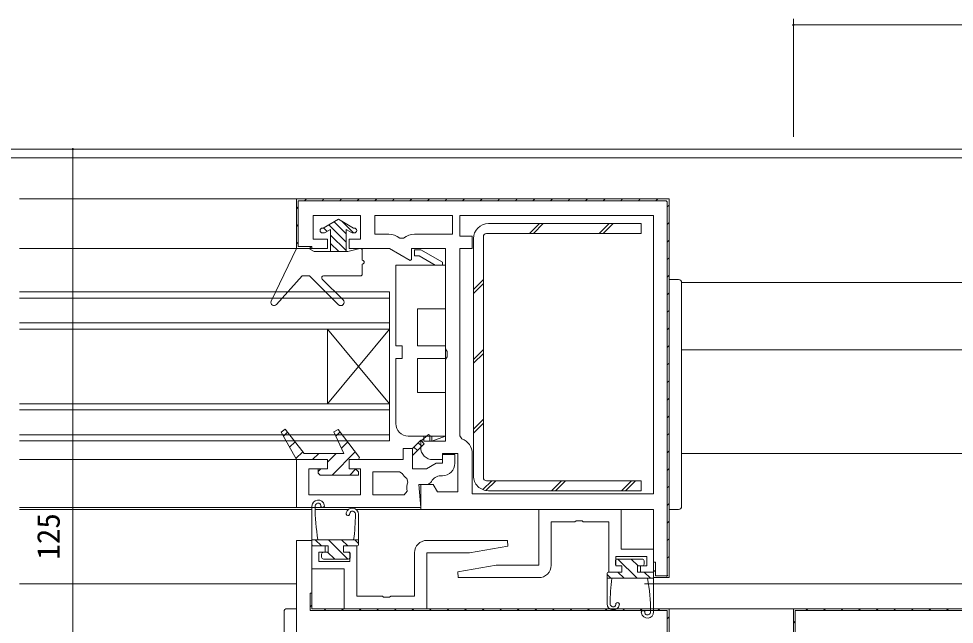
# Model space of a CAD drawing. Units: millimetres, scale not verified. Extents: x -594 to 539, y -420 to 386.
# Drawn here: x 63.3 to 213.9, y -143.9 to -46.4 of the extents above; entities that cross this region are included whole.
import ezdxf
from ezdxf.enums import TextEntityAlignment as Align

# ---------------------------------------------------------------- set-up
doc = ezdxf.new("R2010")
doc.units = ezdxf.units.MM
doc.header["$LTSCALE"] = 2
for name, color, linetype, lineweight in [('0-3_YKK_12', 2, 'Continuous', 9), ('0-4_YKK_D', 6, 'Continuous', 9), ('0-6_YKK_13', 4, 'Continuous', 9), ('0-7_YKK_11', 7, 'Continuous', 9)]:
    doc.layers.add(name, color=color, linetype=linetype, lineweight=lineweight)
doc.styles.add('ＭＳ ゴシック', font='')
doc.styles.get('ＭＳ ゴシック').set_extended_font_data('MS Gothic')

msp = doc.modelspace()

# ---------------------------------------------------------------- linework, layer by layer
at = {"layer": '0-3_YKK_12'}
for p, q in [((-173.969, -67.441), (300.031, -67.441)), ((299.531, -68.841), (-173.469, -68.841)), ((108.531, -75.441), (63.434, -75.441)), ((108.531, -83.441), (63.434, -83.441)), ((269.947, -88.941), (170.031, -88.941)), ((123.031, -90.428), (63.434, -90.428)), ((123.031, -91.428), (63.434, -91.428)), ((123.031, -90.428), (123.031, -96.428)), ((63.434, -95.428), (123.031, -95.428)), ((63.434, -96.428), (123.031, -96.428)), ((123.031, -108.428), (113.031, -96.428)), ((123.031, -96.428), (113.031, -108.428)), ((113.031, -96.428), (113.031, -108.428)), ((123.031, -96.428), (123.031, -108.428)), ((270.03, -99.741), (170.031, -99.741)), ((123.031, -108.428), (63.434, -108.428)), ((123.031, -108.428), (123.031, -114.428)), ((123.031, -109.428), (63.434, -109.428)), ((63.434, -113.428), (123.031, -113.428)), ((63.434, -114.428), (123.031, -114.428)), ((108.531, -117.441), (63.434, -117.441)), ((268.531, -116.441), (170.031, -116.441)), ((108.531, -125.126), (63.434, -125.139)), ((110.531, -125.441), (63.434, -125.441)), ((116.431, -125.441), (111.033, -125.441)), ((128.531, -125.441), (117.631, -125.441)), ((108.031, -137.441), (63.434, -137.441)), ((268.12, -137.441), (164.045, -137.441)), ((188.531, -141.44), (167.546, -141.441))]:
    msp.add_line(p, q, dxfattribs=at)
at = {"layer": '0-4_YKK_D'}
for p, q in [((188.031, -65.441), (188.031, -46.441)), ((188.031, -47.441), (278.031, -47.441)), ((55.017, -67.441), (73.031, -67.441)), ((72.031, -67.441), (72.031, -192.441))]:
    msp.add_line(p, q, dxfattribs=at)
for centre, start, end in [((188.031, -47.441), 0, 180), ((188.031, -47.441), 180, 0), ((72.031, -67.441), 90, 270), ((72.031, -67.441), 270, 90)]:
    msp.add_arc(centre, 0.106, start, end, dxfattribs=at)
at = {"layer": '0-6_YKK_13'}
for p, q in [((114.781, -78.741), (112.356, -80.141)), ((113.235, -79.634), (116.031, -82.429)), ((114.089, -79.141), (116.031, -81.082)), ((114.781, -78.741), (117.206, -80.141)), ((115.386, -79.091), (117.237, -80.941)), ((145.537, -81.041), (147.137, -79.441)), ((146.174, -81.041), (147.774, -79.441)), ((156.78, -81.041), (158.38, -79.441)), ((157.417, -81.041), (159.017, -79.441)), ((112.231, -80.141), (112.356, -80.141)), ((112.231, -80.941), (112.463, -80.941)), ((112.381, -80.127), (112.967, -80.712)), ((113.531, -80.387), (112.663, -80.888)), ((113.531, -80.387), (113.531, -83.941)), ((113.531, -81.277), (116.031, -83.777)), ((116.031, -80.387), (116.898, -80.888)), ((116.031, -80.387), (116.031, -83.941)), ((117.098, -80.941), (117.331, -80.941)), ((117.206, -80.141), (117.331, -80.141)), ((113.531, -82.624), (114.848, -83.941)), ((136.531, -120.041), (136.531, -81.841)), ((138.131, -120.341), (138.131, -81.541)), ((108.031, -83.441), (103.98, -91.926)), ((108.031, -83.441), (110.031, -83.441)), ((110.031, -83.441), (110.897, -83.941)), ((110.897, -83.941), (116.331, -83.941)), ((116.331, -83.941), (118.257, -83.451)), ((118.631, -85.341), (118.631, -83.741)), ((131.531, -85.661), (131.531, -86.14)), ((118.631, -87.541), (118.631, -85.941)), ((132.031, -86.14), (124.031, -86.14)), ((124.031, -99.14), (124.031, -86.14)), ((132.031, -86.14), (132.031, -93.14)), ((108.931, -87.841), (104.804, -92.474)), ((108.931, -87.841), (110.131, -87.841)), ((114.77, -92.48), (110.131, -87.841)), ((112.198, -88.353), (115.547, -91.702)), ((112.411, -87.841), (118.331, -87.841)), ((136.531, -90.047), (138.131, -88.447)), ((169.531, -88.441), (169.031, -88.441)), ((136.531, -90.684), (138.131, -89.084)), ((170.031, -124.941), (170.031, -88.941)), ((132.031, -93.14), (127.531, -93.14)), ((127.531, -93.14), (127.531, -99.14)), ((124.031, -99.14), (125.031, -99.14)), ((125.031, -99.14), (125.031, -101.14)), ((127.531, -99.14), (132.031, -99.14)), ((132.031, -99.14), (132.031, -101.14)), ((136.531, -101.29), (138.131, -99.69)), ((136.531, -101.927), (138.131, -100.327)), ((125.031, -101.14), (124.031, -101.14)), ((124.031, -111.64), (124.031, -101.14)), ((132.031, -101.14), (127.531, -101.14)), ((127.531, -101.14), (127.531, -106.64)), ((127.531, -101.14), (127.531, -106.64)), ((127.531, -106.64), (132.031, -106.64)), ((132.031, -106.64), (132.031, -113.64)), ((136.531, -112.533), (138.131, -110.933)), ((136.531, -113.17), (138.131, -111.57)), ((126.031, -113.64), (132.031, -113.64)), ((128.531, -114.44), (128.531, -113.64)), ((129.831, -114.44), (128.531, -114.44)), ((132.031, -113.64), (129.831, -114.44)), ((129.831, -113.64), (129.831, -114.44)), ((138.038, -122.269), (139.466, -120.841)), ((138.536, -122.409), (140.103, -120.841)), ((138.631, -120.841), (163.531, -120.841)), ((149.109, -122.441), (150.709, -120.841)), ((149.746, -122.441), (151.346, -120.841)), ((160.352, -122.441), (161.952, -120.841)), ((160.989, -122.441), (162.589, -120.841)), ((110.531, -124.941), (110.531, -131.041)), ((118.031, -131.041), (118.031, -126.241)), ((168.031, -125.441), (169.031, -125.441)), ((169.031, -125.441), (169.531, -125.441)), ((118.031, -130.341), (110.531, -130.341)), ((112.045, -131.336), (111.045, -130.336)), ((116.266, -133.436), (113.166, -130.336)), ((116.288, -131.336), (115.287, -130.336)), ((118.031, -130.958), (117.409, -130.336)), ((110.831, -131.341), (113.131, -131.341)), ((112.381, -132.341), (113.131, -132.341)), ((114.145, -133.436), (113.045, -132.336)), ((113.131, -132.341), (113.131, -131.341)), ((115.631, -131.341), (115.631, -132.341)), ((115.631, -131.341), (117.731, -131.341)), ((115.631, -132.341), (116.381, -132.341)), ((112.081, -133.141), (112.081, -132.641)), ((116.381, -133.441), (112.381, -133.441)), ((116.681, -132.641), (116.681, -133.141)), ((159.381, -134.247), (159.381, -133.747)), ((159.681, -133.447), (163.681, -133.447)), ((159.795, -133.447), (162.895, -136.547)), ((161.917, -133.447), (163.017, -134.547)), ((163.981, -133.747), (163.981, -134.247)), ((160.431, -135.546), (158.331, -135.546)), ((160.431, -134.547), (159.681, -134.547)), ((159.774, -135.546), (160.774, -136.547)), ((160.431, -135.546), (160.431, -134.547)), ((162.931, -134.547), (162.931, -135.546)), ((163.681, -134.547), (162.931, -134.547)), ((165.231, -135.546), (162.931, -135.546)), ((164.017, -135.546), (165.017, -136.547)), ((158.031, -135.847), (158.031, -140.647)), ((158.031, -135.925), (158.653, -136.547)), ((158.031, -136.547), (165.531, -136.547)), ((165.531, -141.947), (165.531, -135.847)), ((106.531, -141.441), (107.031, -141.441)), ((106.031, -177.941), (106.031, -141.941))]:
    msp.add_line(p, q, dxfattribs=at)
for points in [[(138.931, -79.441), (163.531, -79.441), (163.531, -81.041), (138.631, -81.041)], [(127.031, -83.64), (128.031, -83.64), (131.531, -85.661)], [(130.361, -86.14), (127.763, -84.64), (127.031, -84.64), (127.031, -83.64)], [(169.031, -88.441), (168.031, -88.441), (168.031, -125.441)], [(163.531, -120.841), (163.531, -122.441), (138.931, -122.441)], [(107.031, -141.441), (108.031, -141.441), (108.031, -178.441)]]:
    msp.add_lwpolyline(points, dxfattribs=at)
for centre, radius, start, end in [((138.931, -81.841), 2.4, 90, 179.99998), ((112.231, -80.541), 0.4, 90, 270), ((112.463, -80.541), 0.4, 270, 299.99998), ((117.098, -80.541), 0.4, 239.99998, 270), ((117.331, -80.541), 0.4, 270, 90), ((138.631, -81.541), 0.5, 90, 179.99998), ((118.331, -83.741), 0.3, 0, 104.29437), ((118.631, -85.641), 0.3, 270, 90), ((112.411, -88.141), 0.3, 90, 224.99998), ((118.331, -87.541), 0.3, 270, 0), ((169.531, -88.941), 0.5, 0, 90), ((115.159, -92.091), 0.55, 225, 45), ((104.431, -92.141), 0.5, 154.47647, 318.30571), ((126.031, -111.64), 2, 180, 270), ((138.931, -120.041), 2.4, 179.99998, 270), ((138.631, -120.341), 0.5, 179.99998, 270), ((111.531, -124.941), 1, 12.55408, 180), ((141.03, -125.075), 30, 179.75, 190.10971), ((111.531, -124.941), 0.5, 58.60649, 180), ((111.635, -124.771), 0.3, 353.2308, 58.60649), ((112.231, -124.841), 0.3, 173.2308, 23.02939), ((169.531, -124.941), 0.5, 270, 0), ((116.331, -126.141), 0.3, 156.9706, 6.76918), ((117.031, -126.241), 1, 0, 167.44591), ((116.927, -126.071), 0.3, 121.39349, 186.76918), ((117.031, -126.241), 0.5, 0, 121.39349), ((87.531, -126.157), 30, 351.98158, 359.83817), ((110.831, -131.041), 0.3, 180, 270), ((112.381, -132.641), 0.3, 90, 180), ((116.381, -132.641), 0.3, 0, 90), ((117.731, -131.041), 0.3, 270, 0), ((112.381, -133.141), 0.3, 180, 270), ((116.381, -133.141), 0.3, 270, 0), ((159.681, -133.747), 0.3, 90, 180), ((163.681, -133.747), 0.3, 0, 90), ((158.331, -135.847), 0.3, 90, 180), ((159.681, -134.247), 0.3, 180, 270), ((163.681, -134.247), 0.3, 270, 0), ((165.231, -135.847), 0.3, 0, 90), ((188.531, -140.731), 30, 171.98158, 179.83817), ((135.031, -141.813), 30, 359.75, 10.10971), ((106.531, -141.941), 0.5, 90, 180), ((159.031, -140.647), 1, 180, 347.44591), ((159.031, -140.647), 0.5, 180, 301.39349), ((159.135, -140.817), 0.3, 301.39349, 6.76918), ((159.731, -140.747), 0.3, 336.9706, 186.76918), ((163.831, -142.046), 0.3, 353.2308, 203.02939), ((164.531, -141.947), 1, 192.55408, 0), ((164.427, -142.117), 0.3, 173.2308, 238.60649), ((164.531, -141.947), 0.5, 238.60649, 0)]:
    msp.add_arc(centre, radius, start, end, dxfattribs=at)
at = {"layer": '0-7_YKK_11'}
for p, q in [((108.031, -77.044), (108.331, -76.744)), ((167.531, -75.741), (108.331, -75.741)), ((109.334, -75.741), (109.634, -75.441)), ((112.162, -75.741), (112.462, -75.441)), ((114.991, -75.741), (115.291, -75.441)), ((117.819, -75.741), (118.119, -75.441)), ((120.647, -75.741), (120.947, -75.441)), ((123.476, -75.741), (123.776, -75.441)), ((126.304, -75.741), (126.604, -75.441)), ((129.133, -75.741), (129.433, -75.441)), ((131.961, -75.741), (132.261, -75.441)), ((134.79, -75.741), (135.09, -75.441)), ((137.618, -75.741), (137.918, -75.441)), ((140.446, -75.741), (140.746, -75.441)), ((143.275, -75.741), (143.575, -75.441)), ((146.103, -75.741), (146.403, -75.441)), ((148.932, -75.741), (149.232, -75.441)), ((151.76, -75.741), (152.06, -75.441)), ((154.589, -75.741), (154.889, -75.441)), ((157.417, -75.741), (157.717, -75.441)), ((160.245, -75.741), (160.545, -75.441)), ((163.074, -75.741), (163.374, -75.441)), ((165.902, -75.741), (166.202, -75.441)), ((167.731, -76.741), (168.031, -76.441)), ((133.131, -78.141), (120.631, -78.141)), ((165.531, -78.141), (165.531, -122.941)), ((108.031, -79.873), (108.331, -79.573)), ((167.731, -79.57), (168.031, -79.27)), ((108.031, -82.701), (108.331, -82.401)), ((124.651, -81.759), (125.277, -81.759)), ((167.731, -82.398), (168.031, -82.098)), ((110.119, -83.441), (110.419, -83.141)), ((167.731, -85.227), (168.031, -84.927)), ((167.731, -88.055), (168.031, -87.755)), ((167.731, -90.883), (168.031, -90.583)), ((167.731, -93.712), (168.031, -93.412)), ((167.731, -96.54), (168.031, -96.24)), ((167.731, -99.369), (168.031, -99.069)), ((167.731, -102.197), (168.031, -101.897)), ((167.731, -105.026), (168.031, -104.726)), ((167.731, -107.854), (168.031, -107.554)), ((167.731, -110.682), (168.031, -110.382)), ((106.567, -112.99), (105.923, -113.635)), ((115.055, -112.987), (114.379, -113.663)), ((167.731, -113.511), (168.031, -113.211)), ((107.807, -114.579), (106.933, -115.452)), ((116.278, -114.593), (115.277, -115.593)), ((127.507, -115.981), (126.941, -115.416)), ((128.214, -115.274), (127.648, -114.709)), ((109.047, -116.167), (107.944, -117.27)), ((111.616, -116.426), (110.616, -117.426)), ((114.445, -116.426), (113.031, -117.84)), ((117.501, -116.198), (113.773, -119.926)), ((126.8, -116.688), (126.731, -116.619)), ((167.731, -116.339), (168.031, -116.039)), ((111.935, -118.935), (111.54, -119.331)), ((117.597, -118.931), (116.601, -119.926)), ((116.731, -118.926), (117.531, -118.926)), ((167.731, -119.168), (168.031, -118.868)), ((125.781, -120.463), (125.958, -121.046)), ((167.731, -121.996), (168.031, -121.696)), ((125.381, -123.126), (120.331, -123.126)), ((125.867, -122.51), (125.381, -123.126)), ((167.731, -124.825), (168.031, -124.525)), ((167.731, -127.653), (168.031, -127.353)), ((167.731, -130.481), (168.031, -130.181)), ((165.531, -135.941), (165.531, -133.941)), ((167.731, -133.31), (168.031, -133.01)), ((165.531, -135.51), (165.831, -135.21)), ((167.619, -136.25), (167.839, -136.03)), ((110.254, -141.134), (110.531, -140.858)), ((112.476, -141.741), (112.776, -141.441)), ((115.304, -141.741), (115.604, -141.441)), ((118.133, -141.741), (118.433, -141.441)), ((120.961, -141.741), (121.261, -141.441)), ((123.79, -141.741), (124.09, -141.441)), ((126.618, -141.741), (126.918, -141.441)), ((129.446, -141.741), (129.746, -141.441)), ((132.275, -141.741), (132.575, -141.441)), ((135.103, -141.741), (135.403, -141.441)), ((137.932, -141.741), (138.232, -141.441)), ((140.76, -141.741), (141.06, -141.441)), ((143.589, -141.741), (143.889, -141.441)), ((146.417, -141.741), (146.717, -141.441)), ((149.245, -141.741), (149.545, -141.441)), ((152.074, -141.741), (152.374, -141.441)), ((154.902, -141.741), (155.202, -141.441)), ((157.731, -141.741), (158.031, -141.441)), ((160.559, -141.741), (160.859, -141.441)), ((163.388, -141.741), (163.688, -141.441)), ((166.216, -141.741), (166.516, -141.441)), ((190.349, -141.44), (190.049, -141.74)), ((193.178, -141.44), (192.878, -141.74)), ((196.006, -141.44), (195.706, -141.74)), ((198.835, -141.44), (198.535, -141.74)), ((201.663, -141.44), (201.363, -141.74)), ((204.492, -141.44), (204.192, -141.74)), ((207.32, -141.44), (207.02, -141.74)), ((210.148, -141.44), (209.849, -141.74)), ((212.977, -141.44), (212.677, -141.74)), ((167.731, -148.941), (167.731, -141.741)), ((167.731, -143.055), (168.031, -142.755)), ((188.331, -143.459), (188.031, -143.759))]:
    msp.add_line(p, q, dxfattribs=at)
for points in [[(168.031, -136.441), (168.031, -75.441), (108.031, -75.441), (108.031, -83.441), (113.031, -83.441), (113.031, -81.941), (110.731, -81.941), (110.731, -78.141), (118.331, -78.141), (118.331, -81.941), (116.531, -81.941), (116.531, -83.441), (123.031, -83.441), (126.331, -85.347), (126.531, -85.231), (126.531, -83.441), (132.031, -83.441), (132.031, -99.575), (132.281, -100.008), (132.281, -100.874), (132.031, -101.307), (132.031, -114.441), (129.531, -114.441), (129.531, -113.515), (129.302, -113.406), (128.031, -114.441), (128.031, -115.441)], [(167.531, -75.741), (108.331, -75.741), (108.331, -83.141), (110.531, -83.141), (110.531, -83.441), (108.531, -83.441)], [(165.531, -133.941), (165.831, -133.941), (165.831, -136.141), (167.731, -136.141), (167.731, -75.941), (167.531, -75.741)], [(133.131, -78.141), (120.631, -78.141), (120.631, -81.141), (122.897, -81.141)], [(127.031, -81.141), (133.131, -81.141), (133.131, -78.141)], [(134.664, -114.084), (134.331, -113.613), (134.331, -83.441), (136.331, -83.441), (136.331, -81.441), (134.331, -81.441), (134.331, -78.141), (165.531, -78.141)], [(165.531, -78.141), (165.531, -122.941), (136.331, -122.941), (136.331, -116.441)], [(112.831, -117.426), (108.031, -117.426), (105.566, -112.993), (106.227, -112.556), (109.25, -116.426), (115.665, -116.426), (114.054, -112.964), (114.738, -112.57), (118.185, -117.096), (118.013, -117.426), (116.731, -117.426)], [(126.731, -116.758), (128.614, -114.875), (128.048, -114.309), (126.731, -115.626)], [(128.076, -125.126), (108.031, -125.126), (108.031, -117.426), (113.031, -117.426), (113.031, -118.926), (110.031, -118.926), (110.031, -123.126), (118.331, -123.126), (118.331, -118.926), (116.531, -118.926), (116.531, -117.426), (125.231, -117.426), (125.231, -115.626), (126.731, -115.626), (126.731, -118.926), (128.972, -118.926), (130.531, -118.026), (131.531, -118.026), (131.531, -116.626), (133.531, -116.626), (133.531, -118.026)], [(130.031, -117.441), (131.531, -117.441), (131.531, -116.441), (134.031, -116.441), (134.031, -122.641), (130.724, -122.641), (130.031, -121.441), (128.031, -121.441), (128.031, -125.441), (165.531, -125.441), (165.531, -136.441), (168.031, -136.441)], [(111.531, -119.626), (111.531, -118.926), (112.831, -118.926)], [(117.531, -118.926), (118.031, -119.426), (118.031, -119.926), (111.831, -119.926), (111.531, -119.626)], [(125.381, -123.126), (120.331, -123.126), (120.331, -119.426), (124.633, -119.426), (125.066, -119.676)], [(131.531, -120.026), (131.053, -120.026), (131.008, -120.031)], [(129.639, -121.137), (129.186, -121.426), (127.753, -121.426), (128.076, -125.126)], [(160.331, -125.441), (147.031, -125.441), (147.031, -134.441), (140.158, -134.441), (133.995, -135.528), (134.074, -136.441), (147.031, -136.441)], [(149.031, -134.441), (149.031, -127.441), (152.86, -127.441), (153.052, -127.298), (154.01, -127.298), (154.202, -127.441), (158.331, -127.441), (158.331, -135.541), (160.431, -135.541), (160.431, -134.541), (159.431, -134.541), (159.431, -133.041), (164.431, -133.041), (164.431, -134.541), (163.431, -134.541), (163.431, -135.541), (165.531, -135.541), (165.531, -131.841), (160.331, -131.841), (160.331, -125.441)], [(108.031, -191.441), (108.031, -130.441), (110.531, -130.441), (110.531, -141.441), (168.031, -141.441), (168.031, -149.441)], [(115.731, -141.441), (129.031, -141.441), (129.031, -132.441), (135.903, -132.441), (142.067, -131.355), (141.987, -130.441), (129.031, -130.441)], [(127.031, -132.441), (127.031, -139.441), (123.202, -139.441), (123.01, -139.584), (122.052, -139.584), (121.86, -139.441), (117.731, -139.441), (117.731, -131.341), (115.631, -131.341), (115.631, -132.341), (116.631, -132.341), (116.631, -133.841), (111.631, -133.841), (111.631, -132.341), (112.631, -132.341), (112.631, -131.341), (110.531, -131.341), (110.531, -135.041), (115.731, -135.041), (115.731, -141.441)], [(167.731, -148.941), (167.731, -141.741), (110.231, -141.741), (110.231, -138.941), (110.531, -138.941), (110.531, -140.941)], [(278.031, -141.44), (188.031, -141.44), (188.031, -149.44)], [(188.531, -149.44), (190.531, -149.44), (190.531, -149.14), (188.331, -149.14), (188.331, -141.74), (277.731, -141.74), (277.731, -150.64), (275.531, -150.64), (275.531, -150.94), (277.531, -150.94)]]:
    msp.add_lwpolyline(points, dxfattribs=at)
for centre, radius, start, end in [((122.897, -83.941), 2.8, 51.21791, 90), ((127.031, -83.941), 2.8, 90, 128.78209), ((133.831, -116.441), 2.5, 0, 70.52876), ((130.031, -115.441), 2, 180, 269.99998), ((131.531, -118.026), 2, 270, 359.99998), ((127.231, -118.426), 2.5, 209.99998, 234.54309), ((131.452, -121.981), 2, 102.82472, 155.03664), ((128.298, -121.926), 2.5, 159.3833, 193.49336), ((129.031, -132.441), 2, 90, 179.99998), ((147.031, -134.441), 2, 270, 359.99998)]:
    msp.add_arc(centre, radius, start, end, dxfattribs=at)

# ---------------------------------------------------------------- texts
at = {"layer": '0-4_YKK_D', "color": 4, "style": 'ＭＳ ゴシック'}
msp.add_text('125', height=3.666, rotation=90, dxfattribs=at).set_placement((71.031, -133.541), align=Align.BOTTOM_LEFT)

doc.saveas('drawing.dxf')
